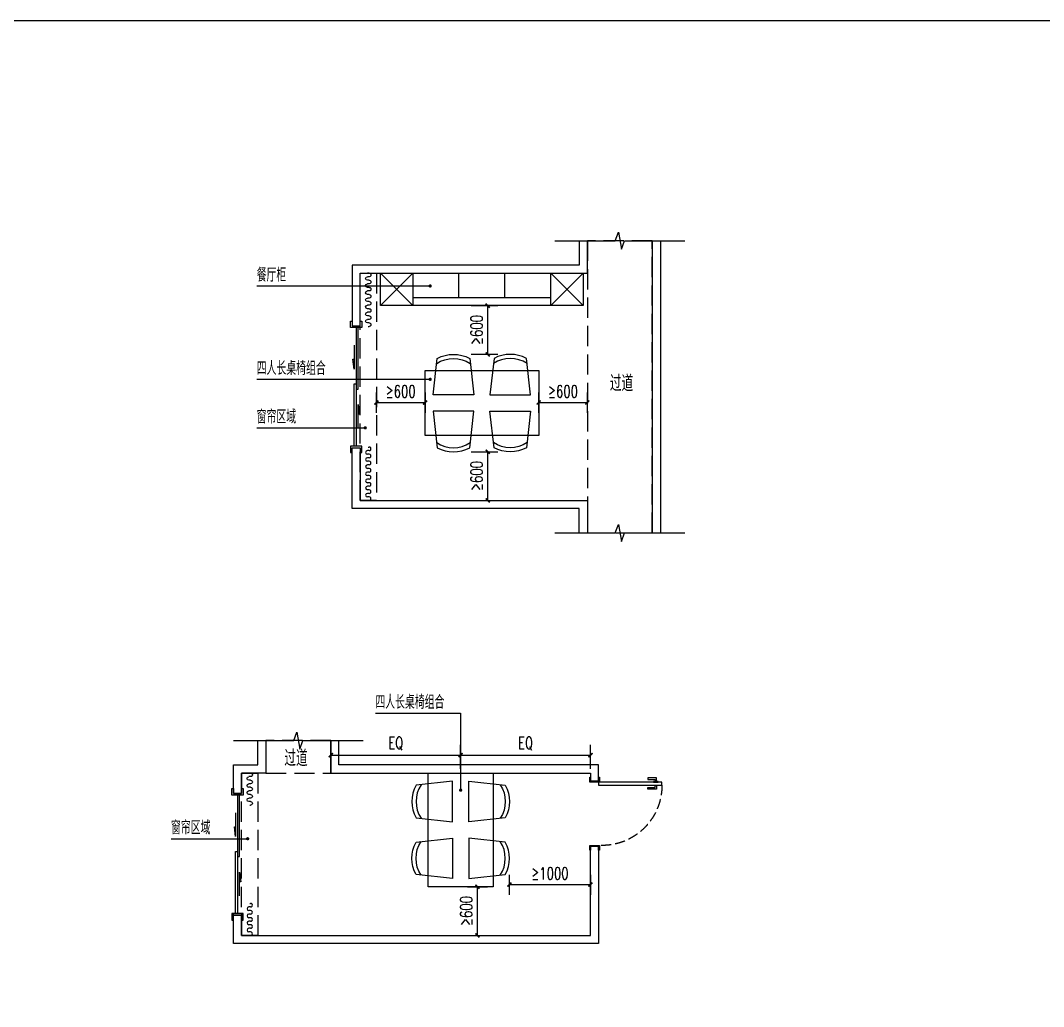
# Model space of a CAD drawing. Extents: x -39284 to 61125, y -120535 to -93658.
# Drawn here: x -26676 to -14067, y -107231 to -95085 of the extents above; entities that cross this region are included whole.
import ezdxf

# ---------------------------------------------------------------- set-up
doc = ezdxf.new("R2010")
doc.units = 0
doc.header["$LTSCALE"] = 1000
doc.header["$MEASUREMENT"] = 0
doc.linetypes.add('DASH', pattern=[0.35, 0.25, -0.1])
for name, color, linetype in [('DIM_SYMB', 3, 'Continuous'), ('DS-DRAPERY', 32, 'Continuous'), ('PM-家具', 146, 'Continuous'), ('PUB_DIM', 3, 'Continuous'), ('PUB_TEXT', 7, 'Continuous'), ('WALL', 255, 'Continuous'), ('WINDOW', 4, 'Continuous')]:
    doc.layers.add(name, color=color, linetype=linetype)
doc.styles.add('_TCH_DIM', font='SIMPLEX', dxfattribs={"bigfont": 'GBCBIG'})
doc.styles.add('_TCH_DIM_T3', font='SIMPLEX', dxfattribs={"width": 0.705882, "bigfont": 'GBCBIG'})
doc.styles.get("Standard").update_dxf_attribs({"font": 'gbenor.shx', "bigfont": 'gbcbig.shx'})
doc.dimstyles.new('_TCH_ARCH&&50', dxfattribs={"dimtxt": 148.75, "dimasz": 50, "dimexe": 125, "dimexo": 150, "dimgap": 63.125, "dimtad": 1, "dimdec": 0, "dimzin": 0, "dimdsep": 46, "dimtxsty": '_TCH_DIM_T3', "dimblk": 'ARCHTICK', "dimcen": 0.09, "dimclrt": 7, "dimazin": 2, "dimtfac": 1, "dimtdec": 0, "dimtix": 1, "dimtmove": 2, "dimatfit": 3, "dimfxl": 50, "dimtolj": 1, "dimtzin": 0, "dimarcsym": 0})

# ---------------------------------------------------------------- blocks, each defined once
blk = doc.blocks.new('餐椅')
at = {"linetype": 'Continuous'}
blk.add_lwpolyline([(-37122, -100190), (-36672, -100240), (-36672, -99740), (-37122, -99790, 0.25)], format="xyb", close=True, dxfattribs=at)
at = {"color": 251, "linetype": 'Continuous'}
blk.add_arc((-36747, -99990), 375, 146.5109, 213.4891, dxfattribs=at)
blk = doc.blocks.new('table003')
at = {"layer": 'PM-家具'}
blk.add_lwpolyline([(-36972, -99097), (-36172, -99097), (-36172, -100497), (-36972, -100497)], close=True, dxfattribs=at)
blk.add_blockref('餐椅', (0, 543), dxfattribs=at)
at = {"layer": 'PM-家具', "xscale": -1}
blk.add_blockref('餐椅', (-73144, 543), dxfattribs=at)
at = {"layer": 'PM-家具', "xscale": -1, "rotation": 180}
blk.add_blockref('餐椅', (0, -200137), dxfattribs=at)
at = {"layer": 'PM-家具', "rotation": 180}
blk.add_blockref('餐椅', (-73144, -200137), dxfattribs=at)
blk = doc.blocks.new('$DorLib2D$00000131')
at = {"color": 0, "linetype": 'Continuous'}
for p, q in [((0.15, 0.125), (0.2319, 0.1973)), ((0.2319, 0.1973), (0.2319, 0.125)), ((-0.5, 0.125), (-0.5, 0)), ((0.0192, 0.125), (-0.5, 0.125)), ((0.0192, 0), (0.0192, 0.125)), ((0.35, 0.125), (0.15, 0.125)), ((-0.5, 0), (0.0192, 0)), ((-0.024, 0), (0.5, 0)), ((-0.024, -0.125), (-0.024, 0)), ((0.5, 0), (0.5, -0.125)), ((-0.35, -0.125), (-0.15, -0.125)), ((-0.2319, -0.1973), (-0.2319, -0.125)), ((-0.15, -0.125), (-0.2319, -0.1973)), ((0.5, -0.125), (-0.024, -0.125))]:
    blk.add_line(p, q, dxfattribs=at)
blk = doc.blocks.new('door-swing-single1')
at = {"color": 0, "linetype": 'ByBlock'}
for points in [[(10, -10), (10, 110), (-50, 110), (-50, 100), (0, 100)], [(0, 0), (-50, 0), (-50, -10), (10, -10)], [(0, 0), (0, 100)], [(10, 0), (48, 0), (48, -780), (10, -780), (10, -10)]]:
    blk.add_lwpolyline(points, dxfattribs=at)
for points in [[(800, 0), (800, 100), (850, 100), (850, 110), (790, 110), (790, -10), (850, -10), (850, 0)], [(5, -715), (-40, -715), (-40, -605), (-20, -605), (-20, -695), (5, -695)], [(53, -715), (98, -715), (98, -605), (78, -605), (78, -695), (53, -695)], [(5, -735), (5, -675), (10, -675), (10, -735)], [(53, -735), (53, -675), (48, -675), (48, -735)]]:
    blk.add_lwpolyline(points, close=True, dxfattribs=at)
at = {"color": 250, "linetype": 'DASH', "ltscale": 0.5}
blk.add_arc((54, -43), 737, 269.5475, 3.3129, dxfattribs=at)
blk = doc.blocks.new('小窗帘')
for p, q in [((-24811, -110120), (-24833, -110120)), ((-24811, -110164), (-24833, -110164)), ((-24822, -110076), (-24811, -110076)), ((-24811, -110208), (-24833, -110208)), ((-24811, -110252), (-24833, -110252)), ((-24811, -110296), (-24833, -110296)), ((-24811, -110339), (-24833, -110339)), ((-24811, -110383), (-24833, -110383)), ((-24811, -110427), (-24833, -110427)), ((-24811, -110471), (-24833, -110471))]:
    blk.add_line(p, q)
blk.add_lwpolyline([(-24822, -110076, 0, 0, 0), (-24822, -109983, 41.1, 0, 0), (-24822, -109934, 0, 0, 0)], format="xyseb")
for centre, start, end in [((-24833, -110142), 90, 270), ((-24811, -110098), 270, 90.0002), ((-24811, -110186), 270, 90.0002), ((-24833, -110230), 90, 270), ((-24833, -110317), 90, 270), ((-24811, -110274), 270, 90.0002), ((-24833, -110405), 90, 270), ((-24811, -110361), 270, 90.0002), ((-24811, -110449), 270, 90.0002)]:
    blk.add_arc(centre, 21.9, start, end)
blk = doc.blocks.new('B14-1')
for p, q in [((-933, 124), (-933, 148)), ((-837, 148), (-837, 100)), ((-741, 148), (-741, 100)), ((-645, 148), (-645, 100)), ((-549, 148), (-549, 100)), ((-453, 148), (-453, 100)), ((-357, 148), (-357, 100)), ((-261, 148), (-261, 100)), ((-165, 148), (-165, 100)), ((-69, 148), (-69, 100)), ((27, 148), (27, 100)), ((123, 148), (123, 100)), ((219, 148), (219, 100)), ((315, 148), (315, 100)), ((411, 148), (411, 100)), ((507, 148), (507, 100))]:
    blk.add_line(p, q)
blk.add_lwpolyline([(-933, 124, 0, 0, 0), (-1137, 124, 90, 0, 0), (-1245, 124, 0, 0, 0)], format="xyseb")
for centre, start, end in [((-885, 148), 360, 180.0002), ((-789, 100), 180, 360), ((-693, 148), 360, 180.0002), ((-597, 100), 180, 360), ((-501, 148), 360, 180.0002), ((-405, 100), 180, 360), ((-309, 148), 360, 180.0002), ((-213, 100), 180, 360), ((-117, 148), 360, 180.0002), ((-21, 100), 180, 0), ((75, 148), 0, 180.0002), ((171, 100), 180, 0), ((267, 148), 0, 180.0002), ((363, 100), 180, 0), ((459, 148), 0, 180.0002)]:
    blk.add_arc(centre, 48, start, end)
blk = doc.blocks.new('_ArchTick')
at = {"color": 0, "linetype": 'ByBlock', "const_width": 0.4}
blk.add_lwpolyline([(-0.5, -0.5), (0.5, 0.5)], dxfattribs=at)
blk = doc.blocks.new('*D75')
at = {"layer": 'Defpoints', "color": 0, "transparency": 16777216}
for p in [(-21251, -104134), (-22851, -104452), (-21251, -104452)]:
    blk.add_point(p, dxfattribs=at)
at = {"layer": 'PUB_DIM', "color": 0, "lineweight": -2, "transparency": 16777216}
for p, q in [((-22851, -104302), (-22851, -104009)), ((-21251, -104302), (-21251, -104009)), ((-22851, -104134), (-21251, -104134))]:
    blk.add_line(p, q, dxfattribs=at)
at = {"layer": 'PUB_DIM', "color": 0, "lineweight": -2, "transparency": 16777216, "xscale": 50, "yscale": 50, "zscale": 50, "rotation": 180}
blk.add_blockref('_ArchTick', (-22851, -104134), dxfattribs=at)
at = {"layer": 'PUB_DIM', "color": 0, "lineweight": -2, "transparency": 16777216, "xscale": 50, "yscale": 50, "zscale": 50}
blk.add_blockref('_ArchTick', (-21251, -104134), dxfattribs=at)
at = {"layer": 'PUB_DIM', "color": 7, "transparency": 16777216, "insert": (-22051, -103990), "char_height": 148.8, "attachment_point": 5, "style": '_TCH_DIM_T3'}
blk.add_mtext('\\A1;EQ', dxfattribs=at)
blk = doc.blocks.new('*D76')
at = {"layer": 'Defpoints', "color": 0, "transparency": 16777216}
for p in [(-19651, -104134), (-21251, -104452), (-19651, -104452)]:
    blk.add_point(p, dxfattribs=at)
at = {"layer": 'PUB_DIM', "color": 0, "lineweight": -2, "transparency": 16777216}
for p, q in [((-21251, -104302), (-21251, -104009)), ((-19651, -104302), (-19651, -104009)), ((-21251, -104134), (-19651, -104134))]:
    blk.add_line(p, q, dxfattribs=at)
at = {"layer": 'PUB_DIM', "color": 0, "lineweight": -2, "transparency": 16777216, "xscale": 50, "yscale": 50, "zscale": 50, "rotation": 180}
blk.add_blockref('_ArchTick', (-21251, -104134), dxfattribs=at)
at = {"layer": 'PUB_DIM', "color": 0, "lineweight": -2, "transparency": 16777216, "xscale": 50, "yscale": 50, "zscale": 50}
blk.add_blockref('_ArchTick', (-19651, -104134), dxfattribs=at)
at = {"layer": 'PUB_DIM', "color": 7, "transparency": 16777216, "insert": (-20451, -103990), "char_height": 148.8, "attachment_point": 5, "style": '_TCH_DIM_T3'}
blk.add_mtext('\\A1;EQ', dxfattribs=at)
blk = doc.blocks.new('*D77')
at = {"layer": 'Defpoints', "color": 0, "transparency": 16777216}
for p in [(-20651, -105459), (-19651, -105459), (-19651, -105728)]:
    blk.add_point(p, dxfattribs=at)
at = {"layer": 'PUB_DIM', "color": 0, "lineweight": -2, "transparency": 16777216}
for p, q in [((-20651, -105609), (-20651, -105853)), ((-19651, -105609), (-19651, -105853)), ((-20651, -105728), (-19651, -105728))]:
    blk.add_line(p, q, dxfattribs=at)
at = {"layer": 'PUB_DIM', "color": 0, "lineweight": -2, "transparency": 16777216, "xscale": 50, "yscale": 50, "zscale": 50, "rotation": 180}
blk.add_blockref('_ArchTick', (-20651, -105728), dxfattribs=at)
at = {"layer": 'PUB_DIM', "color": 0, "lineweight": -2, "transparency": 16777216, "xscale": 50, "yscale": 50, "zscale": 50}
blk.add_blockref('_ArchTick', (-19651, -105728), dxfattribs=at)
at = {"layer": 'PUB_DIM', "color": 7, "transparency": 16777216, "insert": (-20151, -105591), "char_height": 148.8, "attachment_point": 5, "style": '_TCH_DIM_T3'}
blk.add_mtext('\\A1;≥1000', dxfattribs=at)
blk = doc.blocks.new('*D78')
at = {"layer": 'Defpoints', "color": 0, "transparency": 16777216}
for p in [(-21318, -105755), (-21045, -105755), (-21318, -106355)]:
    blk.add_point(p, dxfattribs=at)
at = {"layer": 'PUB_DIM', "color": 0, "lineweight": -2, "transparency": 16777216}
for p, q in [((-21168, -105755), (-20920, -105755)), ((-21045, -106355), (-21045, -105755)), ((-21168, -106355), (-20920, -106355))]:
    blk.add_line(p, q, dxfattribs=at)
at = {"layer": 'PUB_DIM', "color": 0, "lineweight": -2, "transparency": 16777216, "xscale": 50, "yscale": 50, "zscale": 50}
for p, rotation in [((-21045, -105755), 90), ((-21045, -106355), 270)]:
    blk.add_blockref('_ArchTick', p, dxfattribs=dict(at, rotation=rotation))
at = {"layer": 'PUB_DIM', "color": 7, "transparency": 16777216, "insert": (-21182, -106055), "char_height": 148.8, "attachment_point": 5, "rotation": 90, "style": '_TCH_DIM_T3'}
blk.add_mtext('\\A1;≥600', dxfattribs=at)
blk = doc.blocks.new('*D79')
at = {"layer": 'Defpoints', "color": 0, "transparency": 16777216}
for p in [(-21271, -98597), (-20917, -98597), (-21271, -99197)]:
    blk.add_point(p, dxfattribs=at)
at = {"layer": 'PUB_DIM', "color": 0, "lineweight": -2, "transparency": 16777216}
for p, q in [((-21121, -98597), (-20792, -98597)), ((-20917, -99197), (-20917, -98597)), ((-21121, -99197), (-20792, -99197))]:
    blk.add_line(p, q, dxfattribs=at)
at = {"layer": 'PUB_DIM', "color": 0, "lineweight": -2, "transparency": 16777216, "xscale": 50, "yscale": 50, "zscale": 50}
for p, rotation in [((-20917, -98597), 90), ((-20917, -99197), 270)]:
    blk.add_blockref('_ArchTick', p, dxfattribs=dict(at, rotation=rotation))
at = {"layer": 'PUB_DIM', "color": 7, "transparency": 16777216, "insert": (-21054, -98897), "char_height": 148.8, "attachment_point": 5, "rotation": 90, "style": '_TCH_DIM_T3'}
blk.add_mtext('\\A1;≥600', dxfattribs=at)
blk = doc.blocks.new('*D80')
at = {"layer": 'Defpoints', "color": 0, "transparency": 16777216}
for p in [(-20290, -99518), (-19690, -99518), (-19690, -99791)]:
    blk.add_point(p, dxfattribs=at)
at = {"layer": 'PUB_DIM', "color": 0, "lineweight": -2, "transparency": 16777216}
for p, q in [((-20290, -99668), (-20290, -99916)), ((-19690, -99668), (-19690, -99916)), ((-20290, -99791), (-19690, -99791))]:
    blk.add_line(p, q, dxfattribs=at)
at = {"layer": 'PUB_DIM', "color": 0, "lineweight": -2, "transparency": 16777216, "xscale": 50, "yscale": 50, "zscale": 50, "rotation": 180}
blk.add_blockref('_ArchTick', (-20290, -99791), dxfattribs=at)
at = {"layer": 'PUB_DIM', "color": 0, "lineweight": -2, "transparency": 16777216, "xscale": 50, "yscale": 50, "zscale": 50}
blk.add_blockref('_ArchTick', (-19690, -99791), dxfattribs=at)
at = {"layer": 'PUB_DIM', "color": 7, "transparency": 16777216, "insert": (-19990, -99654), "char_height": 148.8, "attachment_point": 5, "style": '_TCH_DIM_T3'}
blk.add_mtext('\\A1;≥600', dxfattribs=at)
blk = doc.blocks.new('*D81')
at = {"layer": 'Defpoints', "color": 0, "transparency": 16777216}
for p in [(-21271, -100397), (-20917, -100397), (-21271, -100997)]:
    blk.add_point(p, dxfattribs=at)
at = {"layer": 'PUB_DIM', "color": 0, "lineweight": -2, "transparency": 16777216}
for p, q in [((-21121, -100397), (-20792, -100397)), ((-20917, -100997), (-20917, -100397)), ((-21121, -100997), (-20792, -100997))]:
    blk.add_line(p, q, dxfattribs=at)
at = {"layer": 'PUB_DIM', "color": 0, "lineweight": -2, "transparency": 16777216, "xscale": 50, "yscale": 50, "zscale": 50}
for p, rotation in [((-20917, -100397), 90), ((-20917, -100997), 270)]:
    blk.add_blockref('_ArchTick', p, dxfattribs=dict(at, rotation=rotation))
at = {"layer": 'PUB_DIM', "color": 7, "transparency": 16777216, "insert": (-21054, -100697), "char_height": 148.8, "attachment_point": 5, "rotation": 90, "style": '_TCH_DIM_T3'}
blk.add_mtext('\\A1;≥600', dxfattribs=at)
blk = doc.blocks.new('*D82')
at = {"layer": 'Defpoints', "color": 0, "transparency": 16777216}
for p in [(-22290, -99518), (-21690, -99518), (-21690, -99791)]:
    blk.add_point(p, dxfattribs=at)
at = {"layer": 'PUB_DIM', "color": 0, "lineweight": -2, "transparency": 16777216}
for p, q in [((-22290, -99668), (-22290, -99916)), ((-21690, -99668), (-21690, -99916)), ((-22290, -99791), (-21690, -99791))]:
    blk.add_line(p, q, dxfattribs=at)
at = {"layer": 'PUB_DIM', "color": 0, "lineweight": -2, "transparency": 16777216, "xscale": 50, "yscale": 50, "zscale": 50, "rotation": 180}
blk.add_blockref('_ArchTick', (-22290, -99791), dxfattribs=at)
at = {"layer": 'PUB_DIM', "color": 0, "lineweight": -2, "transparency": 16777216, "xscale": 50, "yscale": 50, "zscale": 50}
blk.add_blockref('_ArchTick', (-21690, -99791), dxfattribs=at)
at = {"layer": 'PUB_DIM', "color": 7, "transparency": 16777216, "insert": (-21990, -99654), "char_height": 148.8, "attachment_point": 5, "style": '_TCH_DIM_T3'}
blk.add_mtext('\\A1;≥600', dxfattribs=at)

msp = doc.modelspace()

# ---------------------------------------------------------------- linework, layer by layer
for p, q in [((-18889.5, -97797.2), (-18889.5, -101397.2)), ((-18789.5, -97797.2), (-18789.5, -101397.2))]:
    msp.add_line(p, q)
for points in [[(-19789.5, -97797.2), (-19789.5, -98097.2), (-22589.5, -98097.2), (-22589.5, -98847.2), (-22489.5, -98847.2), (-22489.5, -98197.2), (-19689.5, -98197.2), (-19689.5, -97797.2)], [(-19789.5, -101397.2), (-19789.5, -101097.2), (-22589.5, -101097.2), (-22589.5, -100347.2), (-22489.5, -100347.2), (-22489.5, -100997.2), (-19689.5, -100997.2), (-19689.5, -101397.2)], [(-24050.5, -104605.3), (-24050.5, -104255.3), (-23750.5, -104255.3), (-23750.5, -103955.3)], [(-23650.5, -103955.3), (-23650.5, -104355.3), (-23950.5, -104355.3), (-23950.5, -104605.3), (-24050.5, -104605.3)], [(-22850.5, -103955.3), (-22850.5, -104355.3), (-19650.5, -104355.3), (-19650.5, -104455.3), (-19550.5, -104455.3), (-19550.5, -104255.3), (-22750.5, -104255.3), (-22750.5, -103955.3)], [(-24050.5, -106085.3), (-23950.5, -106085.3), (-23950.5, -106355.3), (-19650.5, -106355.3), (-19650.5, -105255.3), (-19550.5, -105255.3), (-19550.5, -106455.3), (-24050.5, -106455.3), (-24050.5, -106085.3)]]:
    msp.add_lwpolyline(points)
at = {"color": 250, "linetype": 'DASH'}
for points in [[(-19689.5, -101397.2), (-18889.5, -101397.2), (-18889.5, -97797.2), (-19689.5, -97797.2)], [(-23650.5, -104355.3), (-22850.5, -104355.3), (-22850.5, -103955.3), (-23650.5, -103955.3)]]:
    msp.add_lwpolyline(points, close=True, dxfattribs=at)
at = {"layer": 'DIM_SYMB'}
for points in [[(-20089.5, -97797.2), (-19345.8, -97797.2), (-19307.5, -97692.2), (-19270.5, -97902.2), (-19233.3, -97797.2), (-18489.5, -97797.2)], [(-23764.2, -98355.2), (-23173.4, -98355.2), (-21626.3, -98355.2)], [(-23764.2, -99504.8), (-23173.4, -99504.8), (-21626.3, -99504.8)], [(-23764.2, -100102.7), (-23173.4, -100102.7), (-22426.7, -100102.7)], [(-20089.5, -101397.2), (-19345.8, -101397.2), (-19307.5, -101292.2), (-19270.5, -101502.2), (-19233.3, -101397.2), (-18489.5, -101397.2)], [(-22301.9, -103617.2), (-21251, -103617.2), (-21251, -104565.9)], [(-24050.5, -103955.3), (-23306.8, -103955.3), (-23268.5, -103850.3), (-23231.5, -104060.3), (-23194.3, -103955.3), (-22450.5, -103955.3)], [(-24820.5, -105163.8), (-24229.8, -105163.8), (-23875.8, -105163.8)]]:
    msp.add_lwpolyline(points, dxfattribs=at)
at = {"layer": 'DIM_SYMB', "const_width": 20}
for points in [[(-21636.3, -98355.2, 1), (-21616.3, -98355.2, 1)], [(-21636.3, -99504.8, 1), (-21616.3, -99504.8, 1)], [(-22436.7, -100102.7, 1), (-22416.7, -100102.7, 1)], [(-21251, -104555.9, 1), (-21251, -104575.9, 1)], [(-23885.8, -105163.8, 1), (-23865.8, -105163.8, 1)]]:
    msp.add_lwpolyline(points, format="xyb", close=True, dxfattribs=at)
at = {"layer": 'PM-家具', "color": 251}
for p, q in [((-21839.5, -98597.2), (-22239.5, -98197.2)), ((-22239.5, -98597.2), (-21839.5, -98197.2)), ((-21272.8, -98497.2), (-21272.8, -98197.2)), ((-20706.2, -98497.2), (-20706.2, -98197.2)), ((-19739.5, -98597.2), (-20139.5, -98197.2)), ((-20139.5, -98597.2), (-19739.5, -98197.2)), ((-21839.5, -98497.2), (-20139.5, -98497.2))]:
    msp.add_line(p, q, dxfattribs=at)
at = {"layer": 'PM-家具'}
msp.add_line((-20139.5, -98597.2), (-20139.5, -98197.2), dxfattribs=at)
for points in [[(-22239.5, -98197.2), (-21839.5, -98197.2), (-21839.5, -98597.2), (-22239.5, -98597.2)], [(-22239.5, -98197.2), (-19739.5, -98197.2), (-19739.5, -98597.2), (-22239.5, -98597.2)], [(-20139.5, -98197.2), (-19739.5, -98197.2), (-19739.5, -98597.2), (-20139.5, -98597.2)]]:
    msp.add_lwpolyline(points, close=True, dxfattribs=at)
for points in [[(-22589.5, -98787.2), (-22589.5, -98847.2), (-22489.5, -98847.2), (-22489.5, -98787.2), (-22469.5, -98787.2), (-22469.5, -98867.2), (-22609.5, -98867.2), (-22609.5, -98787.2), (-22589.5, -98787.2)], [(-22589.5, -100407.2), (-22589.5, -100347.2), (-22489.5, -100347.2), (-22489.5, -100407.2), (-22469.5, -100407.2), (-22469.5, -100327.2), (-22609.5, -100327.2), (-22609.5, -100407.2), (-22589.5, -100407.2)], [(-24050.5, -104545.3), (-24050.5, -104605.3), (-23950.5, -104605.3), (-23950.5, -104545.3), (-23930.5, -104545.3), (-23930.5, -104625.3), (-24070.5, -104625.3), (-24070.5, -104545.3), (-24050.5, -104545.3)], [(-24050.5, -106165.3), (-24050.5, -106105.3), (-23950.5, -106105.3), (-23950.5, -106165.3), (-23930.5, -106165.3), (-23930.5, -106085.3), (-24070.5, -106085.3), (-24070.5, -106165.3), (-24050.5, -106165.3)]]:
    msp.add_lwpolyline(points, dxfattribs=at)
at = {"layer": 'WALL'}
msp.add_lwpolyline([(-39284.2, -95084.6), (1368.2, -95084.6), (1368.2, -120534.6), (-39284.2, -120534.6)], close=True, dxfattribs=at)
at = {"layer": 'WALL', "color": 251, "linetype": 'DASH'}
for points in [[(-22489.5, -98197.2), (-22289.5, -98197.2), (-22289.5, -100997.2), (-22489.5, -100997.2)], [(-23950.5, -104355.3), (-23750.5, -104355.3), (-23750.5, -106355.3), (-23950.5, -106355.3)]]:
    msp.add_lwpolyline(points, close=True, dxfattribs=at)

# ---------------------------------------------------------------- block references
at = {"layer": 'DS-DRAPERY', "yscale": 0.4567057112649336, "zscale": 0.4567057112649336, "rotation": 270}
for p, xscale in [((-22446.1, -98428.6), -0.4567057112649336), ((-22446.1, -100765.7), 0.4567057112649336)]:
    msp.add_blockref('B14-1', p, dxfattribs=dict(at, xscale=xscale))
at = {"layer": 'DS-DRAPERY', "xscale": -1, "rotation": 180}
msp.add_blockref('小窗帘', (971.3, -214826.3), dxfattribs=at)
at = {"layer": 'DS-DRAPERY'}
msp.add_blockref('小窗帘', (971.3, 4115.6), dxfattribs=at)
at = {"layer": 'PM-家具'}
for p, rotation in [((78807.7, -136369.4), 270), ((-57822.7, -204852.5), 180)]:
    msp.add_blockref('table003', p, dxfattribs=dict(at, rotation=rotation))
at = {"layer": 'PM-家具', "xscale": -1, "rotation": 90}
msp.add_blockref('door-swing-single1', (-19550.5, -104455.3), dxfattribs=at)
at = {"layer": 'WINDOW', "xscale": 1460, "yscale": 200, "zscale": 1460, "rotation": 270}
for p in [(-22539.5, -99597.2), (-24000.5, -105355.3)]:
    msp.add_blockref('$DorLib2D$00000131', p, dxfattribs=at)

# ---------------------------------------------------------------- texts
at = {"char_height": 200, "attachment_point": 1}
for insert in [(-19411.7, -99453.8), (-23423.6, -104072.2)]:
    msp.add_mtext_dynamic_manual_height_columns('过道', width=489.446, gutter_width=1750, heights=[0], dxfattribs=dict(at, insert=insert))
at = {"layer": 'PUB_TEXT', "style": '_TCH_DIM'}
for s, p in [('餐厅柜', (-23764.2, -98302.7)), ('四人长桌椅组合', (-23764.2, -99452.3)), ('窗帘区域', (-23764.2, -100050.2)), ('四人长桌椅组合', (-22301.9, -103564.7)), ('窗帘区域', (-24820.5, -105111.3))]:
    msp.add_text(s, height=168.79, dxfattribs=at).set_placement(p)

# ---------------------------------------------------------------- dimensions: what is measured, and where the dimension line sits
at = {"layer": 'PUB_DIM'}
for p1, p2, distance, text, picture, middle in [((-21271, -99197.2), (-21271, -98597.2), -354.2, '≥600', '*D79', (-21054.2, -98897.2)), ((-22289.5, -99518.1), (-21689.5, -99518.1), -273.3, '≥600', '*D82', (-21989.5, -99653.9)), ((-20289.5, -99518.1), (-19689.5, -99518.1), -273.3, '≥600', '*D80', (-19989.5, -99653.9)), ((-21271, -100997.2), (-21271, -100397.2), -354.2, '≥600', '*D81', (-21054.2, -100697.2)), ((-22850.5, -104452.3), (-21250.5, -104452.3), 318.1, 'EQ', '*D75', (-22050.5, -103989.6)), ((-21250.5, -104452.3), (-19650.5, -104452.3), 318.1, 'EQ', '*D76', (-20450.5, -103989.6)), ((-20650.5, -105459.1), (-19650.5, -105459.1), -269, '≥1000', '*D77', (-20150.5, -105590.6)), ((-21318, -106355.3), (-21318, -105755.3), -273.3, '≥600', '*D78', (-21182.2, -106055.3))]:
    dim = msp.add_aligned_dim(p1=p1, p2=p2, distance=distance, text=text, dimstyle='_TCH_ARCH&&50', dxfattribs=at)
    dim.commit()
    dim.dimension.update_dxf_attribs({"geometry": picture, "text_midpoint": middle})

doc.saveas('drawing.dxf')
